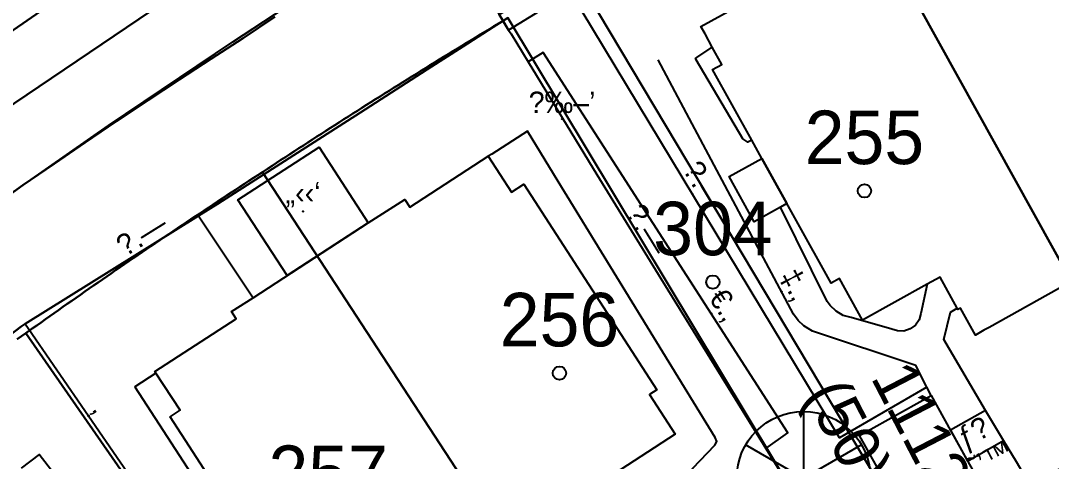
# Model space of a CAD drawing. Header units: metres. Extents: x 218299 to 220222, y 572714 to 574340.
# Drawn here: x 218888.22 to 218926.76, y 573698.96 to 573715.43 of the extents above; entities that cross this region are included whole.
import ezdxf
from ezdxf.enums import TextEntityAlignment as Align

# ---------------------------------------------------------------- set-up
doc = ezdxf.new("R2010")
doc.units = ezdxf.units.M
doc.header["$MEASUREMENT"] = 0
for name, color, linetype in [('1601', 44, 'LANDBORDER'), ('1602', 44, 'Continuous'), ('1603', 44, 'Continuous'), ('6590', 7, 'Continuous'), ('6911', 3, 'Continuous'), ('A_POINTS', 2, 'Continuous'), ('M2200', 253, 'Continuous'), ('M2207', 253, 'Continuous'), ('M2401', 7, 'Continuous'), ('M2404', 7, 'Continuous'), ('M2407', 253, 'Continuous'), ('M2408', 253, 'Continuous'), ('M2412', 253, 'Continuous'), ('M2601', 253, 'Continuous'), ('M2602', 253, 'Continuous'), ('M2604', 253, 'Continuous'), ('M2605', 253, 'Continuous'), ('M2612', 253, 'Continuous'), ('M2802', 253, 'Continuous'), ('M2804', 253, 'Continuous')]:
    doc.layers.add(name, color=color, linetype=linetype)
doc.styles.add('HEBTXT', font='HEBTXT')
doc.styles.add('MAVAT_HEBTXT', font='HEBTXT')
doc.linetypes.add('LANDBORDER', pattern='A,6.25,[208,elecad.shx,S=0.02,R=0,X=-0.6,Y=0],12.5,[208,elecad.shx,S=0.02,R=180,X=0.6,Y=0],6.25', length=25)

# ---------------------------------------------------------------- blocks, each defined once
blk = doc.blocks.new('6911')
at = {"layer": 'A_POINTS'}
blk.add_circle((0, 0), 0.25, dxfattribs=at)
at = {"color": 0, "style": 'HEBTXT', "flags": 1}
blk.add_attdef('CODE', (-2.918, 6.399), '', height=1.7, dxfattribs=at)
at = {"color": 0, "style": 'HEBTXT'}
for tag, p in [('PATH', (0.169, 4.708)), ('HTCH', (0.169, 2.708))]:
    blk.add_attdef(tag, text='', height=1.7, dxfattribs=at).set_placement(p, align=Align.MIDDLE_CENTER)
blk = doc.blocks.new('6590')
at = {"color": 0}
for points in [[(0, 2.5), (0, -2.5)], [(2.165, -1.25), (-2.165, 1.25)], [(2.165, 1.25), (-2.165, -1.25)]]:
    blk.add_lwpolyline(points, dxfattribs=at)
blk.add_circle((0, 0), 2.5, dxfattribs=at)
at = {"color": 0, "style": 'HEBTXT'}
blk.add_attdef('CENT_NAME', (2.5, 3), '', height=3, dxfattribs=at)
at = {"color": 0, "style": 'HEBTXT', "flags": 1}
blk.add_attdef('MAP_TYPE', (2.875, -1.593), '', height=3, dxfattribs=at)
blk = doc.blocks.new('1603')
at = {"layer": 'A_POINTS'}
blk.add_circle((0, 0), 0.25, dxfattribs=at)
at = {"color": 0, "style": 'HEBTXT'}
blk.add_attdef('PARCEL_NUM', text='', height=2, dxfattribs=at).set_placement((0, 1), align=Align.CENTER)
at = {"color": 0, "style": 'HEBTXT', "flags": 1}
blk.add_attdef('LOT_NUM', text='', height=2, dxfattribs=at).set_placement((0, -2.5), align=Align.CENTER)
blk = doc.blocks.new('M2804')
blk.add_circle((0, 0), 0.025)
at = {"style": 'MAVAT_HEBTXT'}
blk.add_attdef('NAME', text='', height=0.8, dxfattribs=at).set_placement((0, 1.592), align=Align.MIDDLE)
blk = doc.blocks.new('M2601')
blk.add_circle((0, 0), 0.025)
at = {"style": 'MAVAT_HEBTXT'}
blk.add_attdef('NAME', text='', height=0.8, dxfattribs=at).set_placement((0, 1.592), align=Align.MIDDLE)
blk = doc.blocks.new('M2602')
blk.add_circle((0, 0), 0.025)
at = {"style": 'MAVAT_HEBTXT'}
blk.add_attdef('NAME', text='', height=0.8, dxfattribs=at).set_placement((0, 1.592), align=Align.MIDDLE)
blk = doc.blocks.new('M2604')
blk.add_circle((0, 0), 0.025)
at = {"style": 'MAVAT_HEBTXT'}
blk.add_attdef('NAME', text='', height=0.8, dxfattribs=at).set_placement((0, 1.592), align=Align.MIDDLE)
blk = doc.blocks.new('M2605')
blk.add_circle((0, 0), 0.025)
at = {"style": 'MAVAT_HEBTXT'}
blk.add_attdef('NAME', text='', height=0.8, dxfattribs=at).set_placement((0, 1.592), align=Align.MIDDLE)
blk = doc.blocks.new('M2612')
blk.add_circle((0, 0), 0.025)
at = {"style": 'MAVAT_HEBTXT'}
blk.add_attdef('NAME', text='', height=0.8, dxfattribs=at).set_placement((0, 1.592), align=Align.MIDDLE)
blk = doc.blocks.new('M2207')
blk.add_circle((0, 0), 0.025)
at = {"style": 'MAVAT_HEBTXT'}
blk.add_attdef('NAME', text='', height=0.8, dxfattribs=at).set_placement((0, 1.592), align=Align.MIDDLE)
blk = doc.blocks.new('M2412')
blk.add_circle((0, 0), 0.025)
at = {"style": 'MAVAT_HEBTXT'}
blk.add_attdef('NAME', text='', height=0.8, dxfattribs=at).set_placement((0, 1.592), align=Align.MIDDLE)
blk = doc.blocks.new('111')
at = {"layer": 'M2200'}
for points in [[(218927.379, 573705.6, 583.875), (218924.434, 573703.965, 583.875), (218924.24, 573703.857, 583.875), (218923.92, 573703.679, 583.875), (218923.361, 573704.685, 584.235), (218923.269, 573704.634, 584.235), (218923.244, 573704.679, 584.262), (218922.597, 573705.844, 584.955), (218922.112, 573705.575, 584.951), (218919.701, 573704.236, 584.932), (218918.84, 573705.789, 587.205), (218918.527, 573705.615, 587.205), (218915.94, 573710.274, 587.139), (218915.556, 573710.965, 587.13), (218914.095, 573713.597, 587.092), (218914.444, 573713.791, 587.092), (218914.085, 573714.437, 585.903), (218913.812, 573714.929, 584.997), (218913.657, 573715.209, 584.482), (218916.852, 573716.983, 584.482)], [(218898.763, 573692.988, 587.407), (218893.815, 573700.622, 587.385), (218894.188, 573700.864, 587.385), (218893.285, 573702.256, 584.968), (218893.247, 573702.316, 584.865), (218896.283, 573704.284, 584.865), (218896.109, 573704.552, 584.302), (218896.915, 573705.074, 584.286), (218901.222, 573707.866, 584.196), (218902.584, 573708.748, 584.167), (218902.772, 573708.458, 585.877), (218905.704, 573710.358, 585.877), (218905.704, 573710.358, 585.877), (218906.575, 573709.015, 587.227), (218907.034, 573709.313, 587.227), (218912.011, 573701.635, 587.34), (218911.737, 573701.458, 587.34), (218912.699, 573699.973, 585.045), (218909.882, 573698.147, 585.81)]]:
    blk.add_polyline3d(points, dxfattribs=at)
at = {"layer": 'M2207'}
for points in [[(218901.222, 573707.866, 583.852), (218898.185, 573705.897, 583.357), (218896.348, 573708.73, 583.357), (218899.385, 573710.699, 583.852), (218901.222, 573707.866, 583.852)], [(218915.94, 573710.274, 584.235), (218916.876, 573708.588, 584.235), (218916.64, 573708.457, 584.174), (218915.655, 573707.91, 583.92), (218914.718, 573709.597, 583.92), (218915.94, 573710.274, 584.235)], [(218924.541, 573697.321, 582.367), (218924.541, 573697.321, 582.367), (218921.863, 573695.835, 582.367), (218921.863, 573695.835, 582.367), (218919.591, 573699.927, 581.737), (218922.269, 573701.414, 581.737), (218922.269, 573701.414, 581.737), (218922.99, 573700.115, 581.937), (218924.047, 573698.212, 582.23), (218924.541, 573697.321, 582.367)]]:
    blk.add_polyline3d(points, close=True, dxfattribs=at)
at = {"layer": 'M2401'}
blk.add_polyline3d([(218937.099, 573744.868, 578.139), (218931.723, 573741.787, 578.362), (218924.523, 573737.657, 578.589), (218924.282, 573737.52, 578.594), (218917.858, 573733.829, 578.736), (218911.465, 573730.085, 578.929), (218905.106, 573726.29, 579.174), (218904.534, 573725.934, 579.195), (218899.459, 573722.724, 579.374), (218894.427, 573719.447, 579.547), (218889.439, 573716.104, 579.713), (218884.496, 573712.694, 579.872), (218881.377, 573710.463, 579.951), (218876.765, 573707.082, 580.068), (218872.201, 573703.636, 580.184), (218867.685, 573700.127, 580.299), (218863.219, 573696.555, 580.412), (218858.803, 573692.921, 580.524), (218857.333, 573691.676, 580.546), (218853.153, 573688.066, 580.598)], dxfattribs=at)
at = {"layer": 'M2404'}
blk.add_polyline3d([(218937.099, 573744.868, 578.139), (218931.723, 573741.787, 578.362), (218924.523, 573737.657, 578.589), (218924.282, 573737.52, 578.594), (218917.858, 573733.829, 578.736), (218911.465, 573730.085, 578.929), (218905.106, 573726.29, 579.174), (218904.534, 573725.934, 579.195), (218899.459, 573722.724, 579.374), (218894.427, 573719.447, 579.547), (218889.439, 573716.104, 579.713), (218884.496, 573712.694, 579.872), (218881.377, 573710.463, 579.951), (218876.765, 573707.082, 580.068), (218872.201, 573703.636, 580.184), (218867.685, 573700.127, 580.299), (218863.219, 573696.555, 580.412), (218858.803, 573692.921, 580.524), (218857.333, 573691.676, 580.546), (218853.153, 573688.066, 580.598)], dxfattribs=at)
at = {"layer": 'M2407'}
for points in [[(218913.506, 573714.052, 581.079), (218914.085, 573714.437, 581.079)], [(218913.48, 573713.964, 581.08), (218913.45, 573714.015, 581.079), (218913.506, 573714.052, 581.079)], [(218915.556, 573710.965, 581.139), (218915.417, 573710.884, 581.139), (218915.229, 573711.008, 581.139), (218913.48, 573713.964, 581.08)], [(218908.32, 573709.417, 581.33), (218907.171, 573711.292, 581.301), (218905.837, 573710.443, 581.301)], [(218905.837, 573710.443, 581.301), (218905.704, 573710.358, 581.301)], [(218913.654, 573696.632, 581.481), (218912.962, 573697.778, 581.481), (218912.932, 573697.992, 581.481), (218912.969, 573698.198, 581.481), (218913.105, 573698.377, 581.481), (218913.357, 573698.708, 581.481), (218914.182, 573699.568, 581.481), (218914.254, 573699.694, 581.481), (218914.185, 573699.847, 581.481), (218908.32, 573709.417, 581.33)], [(218922.112, 573705.575, 581.199), (218921.885, 573704.487, 581.169), (218921.817, 573704.252, 581.169), (218921.678, 573704.05, 581.169), (218921.482, 573703.904, 581.169), (218921.249, 573703.828, 581.169), (218921.004, 573703.831, 581.169), (218920.796, 573703.9, 581.169), (218919.279, 573704.333, 581.139), (218918.979, 573704.412, 581.139), (218918.71, 573704.565, 581.139), (218918.488, 573704.782, 581.139), (218918.384, 573704.937, 581.139), (218916.64, 573708.457, 581.139)], [(218924.302, 573700.854, 581.049), (218922.745, 573703.511, 581.259), (218922.985, 573704.536, 581.259), (218923.244, 573704.679, 581.259)], [(218893.285, 573702.256, 581.513), (218892.499, 573701.747, 581.513), (218895.515, 573697.093, 581.52), (218895, 573696.76, 581.52), (218900.515, 573688.251, 581.458)], [(218897.372, 573687.787, 581.544), (218897.744, 573688.087, 581.544), (218892.566, 573694.985, 581.619), (218892.321, 573694.808, 581.619), (218888.918, 573699.207, 581.529), (218888.249, 573698.706, 581.529)]]:
    blk.add_polyline3d(points, dxfattribs=at)
at = {"layer": 'M2408'}
for points in [[(218851.395, 573683.233, 580.722), (218856.395, 573687.67, 580.676), (218861.446, 573692.05, 580.655), (218861.551, 573692.141, 580.655), (218864.711, 573694.755, 580.637), (218867.907, 573697.325, 580.564), (218871.137, 573699.849, 580.434), (218874.401, 573702.326, 580.25), (218874.744, 573702.582, 580.227), (218878.264, 573705.258, 580.202), (218881.807, 573707.904, 580.107), (218885.37, 573710.518, 579.94), (218886.596, 573711.407, 579.867), (218893.101, 573715.789, 579.687), (218897.665, 573718.712, 579.552), (218905.921, 573724.082, 579.237), (218911.918, 573727.632, 579.132), (218917.937, 573731.14, 578.964), (218923.748, 573734.472, 578.742), (218932.305, 573739.409, 578.495), (218938.985, 573743.33, 578.287)], [(218856.29, 573684.018, 580.727), (218858.946, 573686.327, 580.698), (218862.568, 573689.491, 580.627), (218866.241, 573692.594, 580.547), (218869.965, 573695.636, 580.458), (218873.738, 573698.616, 580.361), (218877.56, 573701.533, 580.255), (218881.43, 573704.386, 580.141), (218882.355, 573705.054, 580.113), (218886.915, 573708.308, 580.024), (218891.516, 573711.503, 579.9), (218896.156, 573714.638, 579.74), (218900.836, 573717.714, 579.544), (218903.837, 573719.641, 579.4), (218903.997, 573719.743, 579.393), (218905.945, 573720.932, 579.316), (218909.53, 573723.121, 579.176), (218915.104, 573726.431, 578.974), (218920.718, 573729.674, 578.787), (218925.901, 573732.588, 578.628), (218938.658, 573739.967, 578.358), (218949.062, 573745.948, 578.088)]]:
    blk.add_polyline3d(points, dxfattribs=at)
at = {"layer": 'M2412'}
for points in [[(218908.788, 573716.499, 579.969), (218906.47, 573715.077, 579.969), (218906.116, 573715.653, 579.489), (218908.435, 573717.075, 579.489), (218908.788, 573716.499, 579.969)], [(218924.302, 573700.854, 581.049), (218922.986, 573700.123, 581.019), (218923.626, 573698.97, 580.179), (218924.977, 573699.731, 580.179)]]:
    blk.add_polyline3d(points, close=True, dxfattribs=at)
at = {"layer": 'M2601'}
for points in [[(218894.879, 573708.13, 584.213), (218896.915, 573705.074, 584.213)], [(218888.398, 573704.096, 583.179), (218888.398, 573704.096, 583.179), (218888.398, 573704.096, 583.179), (218893.13, 573697.218, 583.404), (218893.13, 573697.218, 583.404), (218893.13, 573697.218, 583.404)]]:
    blk.add_polyline3d(points, dxfattribs=at)
at = {"layer": 'M2602'}
for points in [[(218910.619, 573709.8, 580.249), (218907.764, 573714.234, 580.174), (218907.198, 573713.887, 580.174)], [(218916.091, 573699.434, 580.414), (218916.913, 573700.026, 580.414), (218910.619, 573709.8, 580.249)]]:
    blk.add_polyline3d(points, dxfattribs=at)
at = {"layer": 'M2604'}
for points in [[(218913.432, 573711.387, 581.949), (218912.066, 573713.958, 581.949)], [(218922.1, 573701.728, 582.069), (218921.689, 573702.542, 582.069), (218917.828, 573703.823, 581.949), (218917.508, 573704.017, 581.949), (218917.296, 573704.226, 581.949), (218917.114, 573704.459, 581.949), (218913.432, 573711.387, 581.949)]]:
    blk.add_polyline3d(points, dxfattribs=at)
at = {"layer": 'M2605'}
for points in [[(218912.564, 573710.239, 581.172), (218908.788, 573716.499, 581.155), (218908.727, 573716.601, 581.155)], [(218905.895, 573715.185, 581.193), (218906.26, 573715.419, 581.188), (218906.26, 573715.419, 581.188), (218906.26, 573715.419, 581.188), (218906.47, 573715.077, 581.195), (218906.559, 573714.93, 581.197)], [(218904.77, 573714.463, 581.207), (218905.895, 573715.185, 581.193)], [(218906.559, 573714.93, 581.197), (218907.198, 573713.887, 581.217), (218909.773, 573709.681, 581.297)], [(218881.656, 573698.997, 581.458), (218884.963, 573701.509, 581.458), (218888.243, 573704, 581.458), (218888.243, 573704, 581.458), (218888.398, 573704.096, 581.455), (218894.879, 573708.13, 581.336), (218894.879, 573708.13, 581.336), (218895.601, 573708.579, 581.323), (218895.601, 573708.579, 581.323), (218895.601, 573708.579, 581.323), (218900.93, 573711.999, 581.256), (218903.595, 573713.709, 581.222), (218904.77, 573714.463, 581.207)], [(218922.269, 573701.414, 581.199), (218922.1, 573701.728, 581.199), (218922.1, 573701.728, 581.199), (218918.839, 573699.838, 581.199), (218912.564, 573710.239, 581.172)], [(218909.773, 573709.681, 581.297), (218912.06, 573705.947, 581.368), (218916.091, 573699.434, 581.426), (218916.775, 573698.33, 581.436), (218916.343, 573698.05, 581.436)], [(218933.221, 573706.229, 581.199), (218933.47, 573705.753, 581.199), (218934.337, 573704.101, 581.199), (218934.64, 573703.523, 581.199), (218929.906, 573701.04, 581.199), (218928.897, 573702.787, 581.199), (218927.147, 573701.733, 581.199), (218928.292, 573699.337, 581.244), (218928.292, 573699.337, 581.244), (218925.974, 573698.072, 581.244), (218925.974, 573698.072, 581.244), (218925.451, 573698.942, 581.237), (218924.977, 573699.731, 581.231), (218924.302, 573700.854, 581.222), (218924.302, 573700.854, 581.222)]]:
    blk.add_polyline3d(points, dxfattribs=at)
at = {"layer": 'M2802'}
for points in [[(218853.153, 573688.066, 580.598), (218857.333, 573691.676, 580.546), (218858.803, 573692.921, 580.524), (218863.219, 573696.555, 580.412), (218867.685, 573700.127, 580.299), (218872.201, 573703.636, 580.184), (218876.765, 573707.082, 580.068), (218881.377, 573710.463, 579.951), (218884.496, 573712.694, 579.872), (218889.439, 573716.104, 579.713), (218894.427, 573719.447, 579.547), (218899.459, 573722.724, 579.374), (218904.534, 573725.934, 579.195), (218905.106, 573726.29, 579.174), (218911.465, 573730.085, 578.929), (218917.858, 573733.829, 578.736), (218924.282, 573737.52, 578.594), (218924.523, 573737.657, 578.589), (218931.723, 573741.787, 578.362), (218937.099, 573744.868, 578.139)], [(218938.985, 573743.33, 578.287), (218932.305, 573739.409, 578.495), (218923.748, 573734.472, 578.742), (218917.937, 573731.14, 578.964), (218911.918, 573727.632, 579.132), (218905.921, 573724.082, 579.237), (218897.665, 573718.712, 579.552), (218893.101, 573715.789, 579.687), (218886.596, 573711.407, 579.867), (218885.37, 573710.518, 579.94), (218881.807, 573707.904, 580.107), (218878.264, 573705.258, 580.202), (218874.744, 573702.582, 580.227), (218874.401, 573702.326, 580.25), (218871.137, 573699.849, 580.434), (218867.907, 573697.325, 580.564), (218864.711, 573694.755, 580.637), (218861.551, 573692.141, 580.655), (218861.446, 573692.05, 580.655), (218856.395, 573687.67, 580.676), (218851.395, 573683.233, 580.722)], [(218886.915, 573708.308, 580.024), (218891.516, 573711.503, 579.9), (218896.156, 573714.638, 579.74), (218900.836, 573717.714, 579.544), (218903.837, 573719.641, 579.4), (218906.116, 573715.653, 579.478), (218906.26, 573715.419, 579.478), (218903.595, 573713.709, 579.748), (218900.93, 573711.999, 579.748), (218895.601, 573708.579, 579.748), (218894.879, 573708.13, 579.928), (218888.398, 573704.096, 579.928), (218888.243, 573704, 579.928), (218884.963, 573701.509, 579.928)]]:
    blk.add_polyline3d(points, dxfattribs=at)
at = {"layer": 'M2207'}
ref = blk.add_blockref('M2207', (218898.785, 573708.298), dxfattribs=dict(at, xscale=0.5, yscale=0.5, zscale=0.5))
ref.add_attrib('NAME', '„‹‹‘', dxfattribs={"layer": '0', "height": 0.8, "style": 'MAVAT_HEBTXT'}).set_placement((218898.785, 573708.923), align=Align.MIDDLE)
at = {"layer": 'M2412'}
ref = blk.add_blockref('M2412', (218923.65, 573698.983), dxfattribs=dict(at, xscale=0.5, yscale=0.5, zscale=0.5))
ref.add_attrib('NAME', 'ƒ\x8e', dxfattribs={"layer": '0', "height": 0.8, "rotation": 29.3916, "style": 'MAVAT_HEBTXT'}).set_placement((218923.886, 573699.946), align=Align.MIDDLE)
at = {"layer": 'M2601'}
ref = blk.add_blockref('M2601', (218890.764, 573700.657), dxfattribs=dict(at, xscale=0.5, yscale=0.5, zscale=0.5))
ref.add_attrib('NAME', '‚', dxfattribs={"layer": '0', "height": 0.8, "rotation": 304.5283, "style": 'MAVAT_HEBTXT'}).set_placement((218891.217, 573700.969), align=Align.MIDDLE)
at = {"layer": 'M2602'}
ref = blk.add_blockref('M2602', (218914.04, 573704.487), dxfattribs=dict(at, xscale=0.5, yscale=0.5, zscale=0.5))
ref.add_attrib('NAME', '€.‚', dxfattribs={"layer": '0', "height": 0.8, "rotation": 302.7788, "style": 'MAVAT_HEBTXT'}).set_placement((218914.502, 573704.785), align=Align.MIDDLE)
at = {"layer": 'M2604'}
ref = blk.add_blockref('M2604', (218916.669, 573705.296), dxfattribs=dict(at, xscale=0.5, yscale=0.5, zscale=0.5))
ref.add_attrib('NAME', '‡.‚', dxfattribs={"layer": '0', "height": 0.8, "rotation": 297.9877, "style": 'MAVAT_HEBTXT'}).set_placement((218917.155, 573705.554), align=Align.MIDDLE)
at = {"layer": 'M2605'}
ref = blk.add_blockref('M2605', (218913.34, 573708.954), dxfattribs=dict(at, xscale=0.5, yscale=0.5, zscale=0.5))
ref.add_attrib('NAME', '\x9a.—', dxfattribs={"layer": '0', "height": 0.8, "rotation": 301.1009, "style": 'MAVAT_HEBTXT'}).set_placement((218913.811, 573709.238), align=Align.MIDDLE)
ref = blk.add_blockref('M2605', (218911.207, 573707.339), dxfattribs=dict(at, xscale=0.5, yscale=0.5, zscale=0.5))
ref.add_attrib('NAME', '\x9a.—', dxfattribs={"layer": '0', "height": 0.8, "rotation": 301.759, "style": 'MAVAT_HEBTXT'}).set_placement((218911.675, 573707.628), align=Align.MIDDLE)
ref = blk.add_blockref('M2605', (218893.035, 573706.982), dxfattribs=dict(at, xscale=0.5, yscale=0.5, zscale=0.5))
ref.add_attrib('NAME', '\x9a.—', dxfattribs={"layer": '0', "height": 0.8, "rotation": 31.899, "style": 'MAVAT_HEBTXT'}).set_placement((218892.745, 573707.449), align=Align.MIDDLE)
at = {"layer": 'M2612'}
ref = blk.add_blockref('M2612', (218924.749, 573698.577), dxfattribs=dict(at, xscale=0.5, yscale=0.5, zscale=0.5))
ref.add_attrib('NAME', '˜’™', dxfattribs={"layer": '0', "height": 0.8, "rotation": 27.4845, "style": 'MAVAT_HEBTXT'}).set_placement((218924.495, 573699.065), align=Align.MIDDLE)
at = {"layer": 'M2804'}
ref = blk.add_blockref('M2804', (218908.468, 573711.753, 584.75), dxfattribs=dict(at, xscale=0.5, yscale=0.5, zscale=0.5))
ref.add_attrib('NAME', '\x8d‰–’', dxfattribs={"layer": '0', "height": 0.8, "style": 'MAVAT_HEBTXT'}).set_placement((218908.468, 573712.378, 584.75), align=Align.MIDDLE)

msp = doc.modelspace()

# ---------------------------------------------------------------- linework, layer by layer
at = {"layer": '1601'}
for points in [[(218887.1548, 573708.4629), (218888.3131, 573709.2731), (218889.4757, 573710.0771), (218890.6426, 573710.8749), (218891.8138, 573711.6665), (218892.9891, 573712.4518), (218894.1686, 573713.2309), (218895.3522, 573714.0036), (218896.54, 573714.77), (218897.729, 573715.5762)], [(218897.729, 573715.5762), (218896.54, 573714.77), (218895.3522, 573714.0036), (218894.1686, 573713.2309), (218892.9891, 573712.4518), (218891.8138, 573711.6665), (218890.6426, 573710.8749), (218889.4757, 573710.0771), (218888.3131, 573709.2731), (218887.1548, 573708.4629)]]:
    msp.add_lwpolyline(points, dxfattribs=at)
at = {"layer": '1602'}
for points in [[(218930.381, 573700.503), (218918.264, 573722.361)], [(218918.264, 573722.361), (218930.381, 573700.503)], [(218909.016, 573717.089), (218921.814, 573695.63), (218921.6423, 573695.5274), (218921.4708, 573695.4246), (218921.2993, 573695.3217), (218921.1279, 573695.2187), (218920.9565, 573695.1155), (218920.7853, 573695.0121), (218920.6142, 573694.9086), (218920.4431, 573694.805), (218920.2721, 573694.7012), (218920.1013, 573694.5973), (218919.9305, 573694.4932), (218919.7598, 573694.389), (218919.5892, 573694.2846), (218919.324, 573694.122), (218906.434, 573715.527)], [(218921.814, 573695.63), (218909.016, 573717.089)], [(218897.729, 573715.5762), (218896.54, 573714.77), (218895.3522, 573714.0036), (218894.1686, 573713.2309), (218892.9891, 573712.4518), (218891.8138, 573711.6665), (218890.6426, 573710.8749), (218889.4757, 573710.0771), (218888.3131, 573709.2731), (218887.1548, 573708.4629)], [(218887.1548, 573708.4629), (218888.3131, 573709.2731), (218889.4757, 573710.0771), (218890.6426, 573710.8749), (218891.8138, 573711.6665), (218892.9891, 573712.4518), (218894.1686, 573713.2309), (218895.3522, 573714.0036), (218896.54, 573714.77), (218897.729, 573715.5762)], [(218906.434, 573715.527), (218906.2625, 573715.4241), (218906.0911, 573715.3211), (218905.9197, 573715.2179), (218905.7485, 573715.1146), (218905.5773, 573715.0112), (218905.4062, 573714.9076), (218905.2352, 573714.8039), (218905.0642, 573714.7001), (218904.8934, 573714.5961), (218904.7226, 573714.4921), (218904.5519, 573714.3878), (218904.3813, 573714.2835), (218904.2107, 573714.179), (218904.0403, 573714.0744), (218903.8699, 573713.9697), (218903.6996, 573713.8648), (218903.5294, 573713.7598), (218903.3593, 573713.6546), (218903.1892, 573713.5494), (218903.0192, 573713.444), (218902.8493, 573713.3384), (218902.6795, 573713.2328), (218902.5098, 573713.127), (218902.3401, 573713.0211), (218902.1706, 573712.915), (218902.0011, 573712.8088), (218901.8317, 573712.7025), (218901.6624, 573712.5961), (218901.4931, 573712.4895), (218901.324, 573712.3828), (218901.1549, 573712.276), (218900.9859, 573712.169), (218900.817, 573712.0619), (218900.6481, 573711.9547), (218900.4794, 573711.8474), (218900.3107, 573711.7399), (218900.1421, 573711.6323), (218899.9736, 573711.5245), (218899.8052, 573711.4167), (218899.6369, 573711.3087), (218899.4687, 573711.2005), (218899.3005, 573711.0923), (218899.1324, 573710.9839), (218898.9644, 573710.8754), (218898.7965, 573710.7667), (218898.6287, 573710.6579), (218898.4609, 573710.549), (218898.2932, 573710.44), (218898.1257, 573710.3308), (218897.9582, 573710.2216), (218897.7907, 573710.1121), (218897.6234, 573710.0026), (218897.4562, 573709.8929), (218897.263, 573709.766), (218897.0954, 573709.6568), (218896.9279, 573709.5476), (218896.7605, 573709.4381), (218896.5932, 573709.3286), (218896.4259, 573709.2189), (218896.2588, 573709.1091), (218896.0917, 573708.9992), (218895.9247, 573708.8891), (218895.7578, 573708.779), (218895.5909, 573708.6686), (218895.4242, 573708.5582), (218895.2575, 573708.4476), (218895.091, 573708.3369), (218894.9245, 573708.2261), (218894.7581, 573708.1151), (218894.5918, 573708.0041), (218894.4255, 573707.8929), (218894.2594, 573707.7815), (218894.0933, 573707.67), (218893.9274, 573707.5585), (218893.7615, 573707.4467), (218893.5957, 573707.3349), (218893.43, 573707.2229), (218893.2643, 573707.1108), (218893.0988, 573706.9986), (218892.9333, 573706.8862), (218892.768, 573706.7737), (218892.6027, 573706.6611), (218892.4375, 573706.5484), (218892.2724, 573706.4355), (218892.1074, 573706.3225), (218891.9424, 573706.2094), (218891.7776, 573706.0961), (218891.6128, 573705.9828), (218891.4482, 573705.8693), (218891.2836, 573705.7556), (218891.1191, 573705.6419), (218890.9547, 573705.528), (218890.7903, 573705.414), (218890.6261, 573705.2999), (218890.4619, 573705.1856), (218890.2979, 573705.0712), (218890.1339, 573704.9567), (218889.97, 573704.8421), (218889.8062, 573704.7273), (218889.6425, 573704.6124), (218889.4789, 573704.4974), (218889.3154, 573704.3822), (218889.1519, 573704.267), (218888.9886, 573704.1516), (218888.8253, 573704.0361), (218888.6621, 573703.9204), (218888.425, 573703.752), (218888.262, 573703.6361), (218888.0991, 573703.52)], [(218910.931, 573688.851), (218897.263, 573709.766), (218897.4562, 573709.8929), (218897.6234, 573710.0026), (218897.7907, 573710.1121), (218897.9582, 573710.2216), (218898.1257, 573710.3308), (218898.2932, 573710.44), (218898.4609, 573710.549), (218898.6287, 573710.6579), (218898.7965, 573710.7667), (218898.9644, 573710.8754), (218899.1324, 573710.9839), (218899.3005, 573711.0923), (218899.4687, 573711.2005), (218899.6369, 573711.3087), (218899.8052, 573711.4167), (218899.9736, 573711.5245), (218900.1421, 573711.6323), (218900.3107, 573711.7399), (218900.4794, 573711.8474), (218900.6481, 573711.9547), (218900.817, 573712.0619), (218900.9859, 573712.169), (218901.1549, 573712.276), (218901.324, 573712.3828), (218901.4931, 573712.4895), (218901.6624, 573712.5961), (218901.8317, 573712.7025), (218902.0011, 573712.8088), (218902.1706, 573712.915), (218902.3401, 573713.0211), (218902.5098, 573713.127), (218902.6795, 573713.2328), (218902.8493, 573713.3384), (218903.0192, 573713.444), (218903.1892, 573713.5494), (218903.3593, 573713.6546), (218903.5294, 573713.7598), (218903.6996, 573713.8648), (218903.8699, 573713.9697), (218904.0403, 573714.0744), (218904.2107, 573714.179), (218904.3813, 573714.2835), (218904.5519, 573714.3878), (218904.7226, 573714.4921), (218904.8934, 573714.5961), (218905.0642, 573714.7001), (218905.2352, 573714.8039), (218905.4062, 573714.9076), (218905.5773, 573715.0112), (218905.7485, 573715.1146), (218905.9197, 573715.2179), (218906.0911, 573715.3211), (218906.2625, 573715.4241), (218906.434, 573715.527), (218919.324, 573694.122)], [(218902.665, 573683.238), (218888.425, 573703.752), (218888.6621, 573703.9204), (218888.8253, 573704.0361), (218888.9886, 573704.1516), (218889.1519, 573704.267), (218889.3154, 573704.3822), (218889.4789, 573704.4974), (218889.6425, 573704.6124), (218889.8062, 573704.7273), (218889.97, 573704.8421), (218890.1339, 573704.9567), (218890.2979, 573705.0712), (218890.4619, 573705.1856), (218890.6261, 573705.2999), (218890.7903, 573705.414), (218890.9547, 573705.528), (218891.1191, 573705.6419), (218891.2836, 573705.7556), (218891.4482, 573705.8693), (218891.6128, 573705.9828), (218891.7776, 573706.0961), (218891.9424, 573706.2094), (218892.1074, 573706.3225), (218892.2724, 573706.4355), (218892.4375, 573706.5484), (218892.6027, 573706.6611), (218892.768, 573706.7737), (218892.9333, 573706.8862), (218893.0988, 573706.9986), (218893.2643, 573707.1108), (218893.43, 573707.2229), (218893.5957, 573707.3349), (218893.7615, 573707.4467), (218893.9274, 573707.5585), (218894.0933, 573707.67), (218894.2594, 573707.7815), (218894.4255, 573707.8929), (218894.5918, 573708.0041), (218894.7581, 573708.1151), (218894.9245, 573708.2261), (218895.091, 573708.3369), (218895.2575, 573708.4476), (218895.4242, 573708.5582), (218895.5909, 573708.6686), (218895.7578, 573708.779), (218895.9247, 573708.8891), (218896.0917, 573708.9992), (218896.2588, 573709.1091), (218896.4259, 573709.2189), (218896.5932, 573709.3286), (218896.7605, 573709.4381), (218896.9279, 573709.5476), (218897.0954, 573709.6568), (218897.263, 573709.766), (218910.931, 573688.851)], [(218888.0991, 573703.52), (218888.262, 573703.6361), (218888.425, 573703.752), (218902.665, 573683.238)]]:
    msp.add_lwpolyline(points, dxfattribs=at)

# ---------------------------------------------------------------- block references
msp.add_blockref('111', (0, 0))
at = {"layer": '1603'}
for p, values in [((218919.7715, 573709.0656), {'PARCEL_NUM': '255'}), ((218914.107, 573705.6588), {'PARCEL_NUM': '304'}), ((218908.3707, 573702.2535), {'PARCEL_NUM': '256'}), ((218899.7226, 573696.5484), {'PARCEL_NUM': '257'})]:
    msp.add_blockref('1603', p, dxfattribs=at).add_auto_attribs(values)
at = {"layer": '6590'}
msp.add_blockref('6590', (218917.4962, 573698.3211), dxfattribs=at)
at = {"layer": '6911'}
ref = msp.add_blockref('6911', (218917.5159, 573695.9273), dxfattribs=dict(at, rotation=297.398))
ref.add_attrib('PATH', '1112 - 1-', dxfattribs={"layer": '0', "color": 0, "height": 1.7, "rotation": 297.398, "style": 'HEBTXT'}).set_placement((218922.8379, 573698.4483), align=Align.MIDDLE_CENTER)
ref.add_attrib('HTCH', '(50)תשוחנ', dxfattribs={"layer": '0', "color": 0, "height": 1.7, "rotation": 297.398, "style": 'HEBTXT'}).set_placement((218920.6183, 573697.2979), align=Align.MIDDLE_CENTER)

doc.saveas('drawing.dxf')
